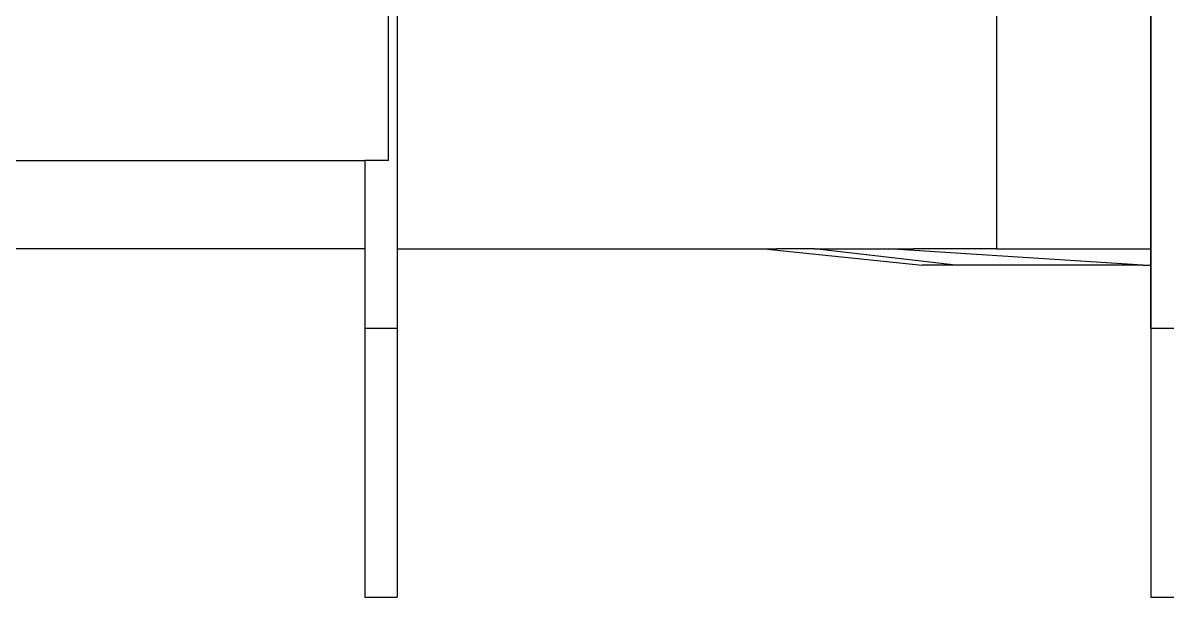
# Model space of a CAD drawing. Extents: x -101 to 101, y -14 to 18.
# Drawn here: x -73.23 to -51.4, y -13.85 to -2.9 of the extents above; entities that cross this region are included whole.
import ezdxf

# ---------------------------------------------------------------- set-up
doc = ezdxf.new("R2010")
doc.units = 0
doc.layers.get('0').update_dxf_attribs({"linetype": 'CONTINUOUS'})

msp = doc.modelspace()

# ---------------------------------------------------------------- linework, layer by layer
for p, q in [((-51.712, 0.999), (-51.712, -8.725)), ((-54.659, -2.23), (-54.659, -7.205)), ((-51.718, -2.248), (-51.718, -7.205)), ((-66.092, -2.521), (-66.092, -7.205)), ((-66.258, -5.522), (-66.258, -2.633)), ((-77.083, -5.522), (-66.712, -5.522)), ((-66.712, -5.522), (-66.712, -7.205)), ((-66.258, -5.522), (-66.712, -5.522)), ((-66.712, -7.205), (-77.083, -7.205)), ((-66.712, -7.205), (-66.712, -8.725)), ((-66.092, -7.205), (-66.092, -8.725)), ((-66.092, -7.205), (-59.089, -7.205)), ((-59.089, -7.205), (-56.074, -7.521)), ((-59.089, -7.205), (-58.856, -7.205)), ((-58.129, -7.205), (-58.856, -7.205)), ((-55.442, -7.521), (-58.129, -7.205)), ((-58.129, -7.205), (-58.056, -7.205)), ((-58.056, -7.205), (-56.724, -7.205)), ((-51.864, -7.521), (-56.724, -7.205)), ((-56.724, -7.205), (-56.245, -7.205)), ((-54.659, -7.205), (-56.245, -7.205)), ((-54.659, -7.205), (-52.017, -7.205)), ((-52.017, -7.205), (-51.739, -7.205)), ((-51.739, -7.205), (-51.718, -7.205)), ((-51.718, -7.205), (-51.718, -7.216)), ((-51.718, -7.216), (-51.718, -7.316)), ((-51.718, -7.316), (-51.718, -7.486)), ((-55.734, -7.521), (-56.074, -7.521)), ((-55.442, -7.521), (-55.734, -7.521)), ((-54.564, -7.521), (-55.442, -7.521)), ((-51.864, -7.521), (-54.564, -7.521)), ((-51.864, -7.521), (-51.718, -7.521)), ((-51.718, -7.486), (-51.718, -7.521)), ((-51.718, -7.521), (-51.718, -8.725)), ((-66.712, -8.725), (-66.092, -8.725)), ((-66.712, -8.725), (-66.712, -13.855)), ((-66.092, -8.725), (-66.092, -13.855)), ((-51.718, -8.725), (-51.712, -8.725)), ((-51.712, -8.725), (-51.712, -13.855)), ((-51.712, -8.725), (-51.098, -8.725)), ((-66.712, -13.855), (-66.092, -13.855)), ((-51.712, -13.855), (-51.092, -13.855))]:
    msp.add_line(p, q)

doc.saveas('drawing.dxf')
